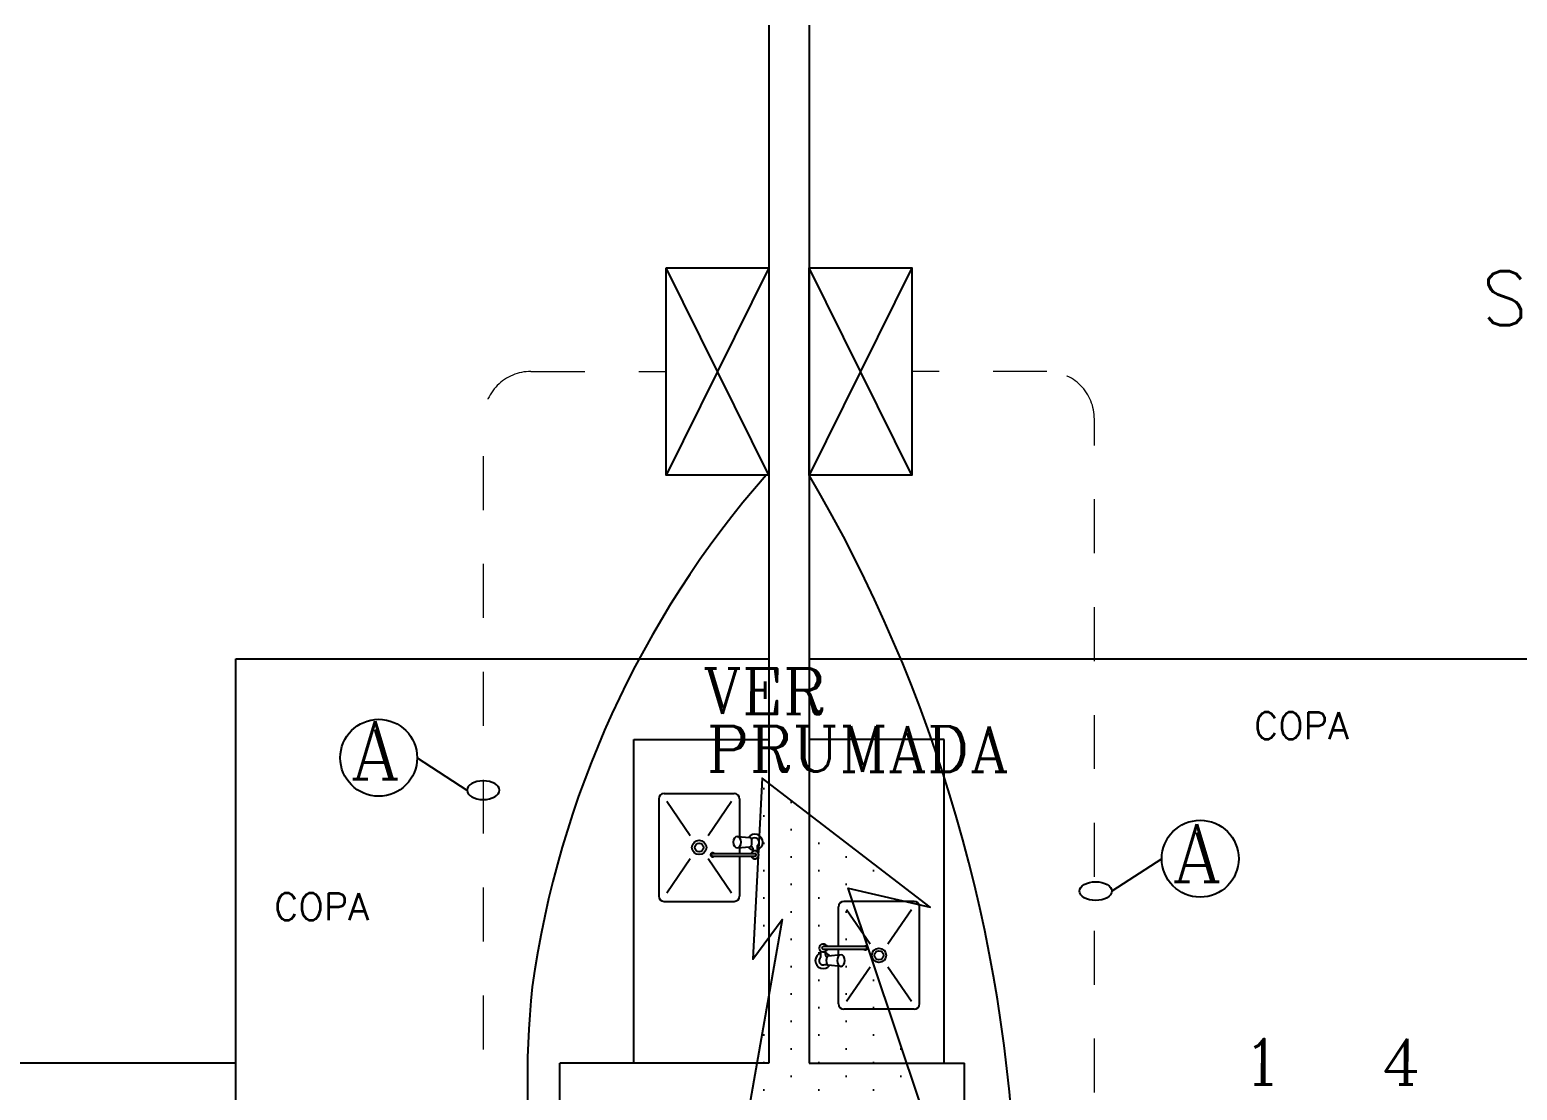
# Model space of a CAD drawing. Extents: x 544 to 914, y -40 to 56.
# Drawn here: x 574.699 to 577.456, y -1.874 to 0.092 of the extents above; entities that cross this region are included whole.
import ezdxf
from ezdxf.lldxf.tags import DXFTag

# ---------------------------------------------------------------- set-up
doc = ezdxf.new("R2010")
doc.units = 0
doc.header["$LTSCALE"] = 0.5
doc.header["$MEASUREMENT"] = 0
doc.linetypes.add('DASHDOT2', pattern=[0.5, 0.25, -0.125, 0, -0.125])
for name, color, linetype in [('A-01', 1, 'CONTINUOUS'), ('A-05', 5, 'CONTINUOUS'), ('CABOS', 5, 'CONTINUOUS'), ('COZINHA', 2, 'CONTINUOUS'), ('REDE-ESTRUTURADA', 3, 'CONTINUOUS'), ('SETAS', 1, 'CONTINUOUS'), ('TEL-TOMADA COAXIAL', 3, 'CONTINUOUS'), ('TEXTO', 7, 'CONTINUOUS'), ('TEXTO - TOMADAS', 250, 'CONTINUOUS'), ('TUBULACAO', 5, 'CONTINUOUS'), ('Título', 3, 'CONTINUOUS')]:
    doc.layers.add(name, color=color, linetype=linetype)
doc.styles.add('ROMANC', font='romanc.shx')
doc.styles.add('T20', font='simplex.shx', dxfattribs={"height": 0.1})
tags = doc.linetypes.add('HIDDEN2', pattern=[0.1875, 0.125, -0.0625]).pattern_tags.tags
tags[6:7] = [DXFTag(74, 4), DXFTag(75, 0), DXFTag(340, '0'), DXFTag(46, 1.0), DXFTag(50, 0.0), DXFTag(44, 0.0), DXFTag(45, 0.0)]
tags[4:5] = [DXFTag(74, 4), DXFTag(75, 0), DXFTag(340, '0'), DXFTag(46, 1.0), DXFTag(50, 0.0), DXFTag(44, 0.0), DXFTag(45, 0.0)]

msp = doc.modelspace()

# ---------------------------------------------------------------- hatches: boundary and pattern name
at = {"layer": 'TEL-TOMADA COAXIAL', "linetype": 'DASHDOT2', "ltscale": 0.06}
h = msp.add_hatch(dxfattribs=at)
h.set_pattern_fill('DOTS', color=256, scale=0.032, angle=270, style=0)
h.set_pattern_definition([(270, (329.019317, 414.10259), (0.0508, -0.0254), [0, -0.0508])])
h.paths.add_polyline_path([(576.0334, -1.9016), (576.3507, -1.9016), (576.2161, -1.4992), (576.3678, -1.5347), (576.0566, -1.2951), (576.0395, -1.6313), (576.0935, -1.5575)])

# ---------------------------------------------------------------- linework, layer by layer
at = {"layer": 'A-01', "color": 9}
for p, q in [((575.0814, -1.0739), (576.0689, -1.0739)), ((575.0814, -1.8239), (575.0814, -1.0739)), ((576.1439, -1.0739), (577.5314, -1.0739))]:
    msp.add_line(p, q, dxfattribs=at)
at = {"layer": 'A-05', "color": 4}
for p, q in [((576.0689, 0.1011), (576.0689, -1.8239)), ((576.1439, 0.1011), (576.1439, -1.8239)), ((575.0814, -1.8239), (574.0814, -1.8239)), ((575.0814, -1.9239), (575.0814, -1.8239)), ((576.0689, -1.8239), (575.6814, -1.8239)), ((575.6814, -2.0589), (575.6814, -1.8239)), ((576.1439, -1.8239), (576.4314, -1.8239)), ((576.4314, -2.0589), (576.4314, -1.8239))]:
    msp.add_line(p, q, dxfattribs=at)
at = {"layer": 'CABOS', "linetype": 'HIDDEN2', "ltscale": 2}
for centre, radius, start, end in [((577.4422, -1.9365), 1.8296, 138.8873, 172.0107), ((573.7293, -2.1487), 2.7986, 2.011, 30.375), ((577.2355, -1.853), 1.6141, 173.9246, 203.5957)]:
    msp.add_arc(centre, radius, start, end, dxfattribs=at)
at = {"layer": 'COZINHA', "color": 9}
for p, q in [((575.8189, -1.2239), (576.0689, -1.2239)), ((575.8189, -1.8239), (575.8189, -1.2239)), ((576.0689, -1.2239), (576.0689, -1.8239)), ((576.1439, -1.2239), (576.1439, -1.8239)), ((576.3939, -1.2239), (576.1439, -1.2239)), ((576.3939, -1.8239), (576.3939, -1.2239)), ((575.8648, -1.3339), (575.8648, -1.5139)), ((575.8748, -1.3239), (575.9648, -1.3239)), ((575.9233, -1.4026), (575.8798, -1.3389)), ((575.9998, -1.3389), (575.9563, -1.4026)), ((575.9648, -1.3239), (576.0048, -1.3239)), ((576.0148, -1.3339), (576.0148, -1.4039)), ((576.0101, -1.4035), (576.0337, -1.4056)), ((576.0101, -1.4247), (576.0337, -1.4226)), ((576.0148, -1.4243), (576.0148, -1.4354)), ((576.0393, -1.407), (576.0357, -1.407)), ((576.039, -1.4253), (576.039, -1.4312)), ((576.0475, -1.4208), (576.0475, -1.4316)), ((576.0511, -1.4141), (576.0511, -1.4141)), ((575.9233, -1.4452), (575.8798, -1.5089)), ((575.9998, -1.5089), (575.9563, -1.4452)), ((575.9646, -1.4349), (575.9702, -1.4349)), ((575.9646, -1.44), (575.9702, -1.44)), ((575.9702, -1.4349), (576.043, -1.4349)), ((575.9702, -1.44), (576.043, -1.44)), ((576.0148, -1.4396), (576.0148, -1.5139)), ((575.8748, -1.5239), (575.9648, -1.5239)), ((575.9648, -1.5239), (576.0048, -1.5239)), ((576.1981, -1.6082), (576.1981, -1.5339)), ((576.2481, -1.5239), (576.2081, -1.5239)), ((576.2131, -1.5389), (576.2566, -1.6026)), ((576.3381, -1.5239), (576.2481, -1.5239)), ((576.2896, -1.6026), (576.3331, -1.5389)), ((576.3481, -1.7139), (576.3481, -1.5339)), ((576.1654, -1.6271), (576.1654, -1.6162)), ((576.2427, -1.6078), (576.1699, -1.6078)), ((576.2427, -1.6129), (576.1699, -1.6129)), ((576.1739, -1.6225), (576.1739, -1.6166)), ((576.2028, -1.6231), (576.1792, -1.6252)), ((576.1981, -1.6235), (576.1981, -1.6124)), ((576.2482, -1.6078), (576.2427, -1.6078)), ((576.2482, -1.6129), (576.2427, -1.6129)), ((576.1618, -1.6337), (576.1618, -1.6337)), ((576.1736, -1.6408), (576.1772, -1.6408)), ((576.2028, -1.6443), (576.1792, -1.6422)), ((576.1981, -1.7139), (576.1981, -1.6439)), ((576.2131, -1.7089), (576.2566, -1.6452)), ((576.2896, -1.6452), (576.3331, -1.7089)), ((576.2481, -1.7239), (576.2081, -1.7239)), ((576.3381, -1.7239), (576.2481, -1.7239)), ((576.0689, -1.8239), (575.8189, -1.8239)), ((576.1439, -1.8239), (576.3939, -1.8239))]:
    msp.add_line(p, q, dxfattribs=at)
for points in [[(576.0101, -1.4035), (576.0075, -1.4042), (576.005, -1.4066), (576.0035, -1.4099), (576.0029, -1.4141), (576.0035, -1.4183), (576.005, -1.4216), (576.0075, -1.424), (576.0101, -1.4247), (576.0127, -1.424), (576.0153, -1.4216), (576.0168, -1.4183), (576.0174, -1.4141), (576.0168, -1.4099), (576.0153, -1.4066), (576.0127, -1.4042)], [(576.2028, -1.6443), (576.2054, -1.6436), (576.2079, -1.6412), (576.2094, -1.6379), (576.21, -1.6337), (576.2094, -1.6295), (576.2079, -1.6262), (576.2054, -1.6238), (576.2028, -1.6231), (576.2001, -1.6238), (576.1976, -1.6262), (576.1961, -1.6295), (576.1955, -1.6337), (576.1961, -1.6379), (576.1976, -1.6412), (576.2001, -1.6436)]]:
    msp.add_lwpolyline(points, close=True, dxfattribs=at)
for points in [[(576.0337, -1.4226), (576.035, -1.4221), (576.0365, -1.4201), (576.0373, -1.4175), (576.0376, -1.4141), (576.0373, -1.4106), (576.0365, -1.4081), (576.035, -1.4061), (576.0337, -1.4056)], [(576.1792, -1.6252), (576.1779, -1.6257), (576.1764, -1.6277), (576.1756, -1.6303), (576.1752, -1.6337), (576.1756, -1.6372), (576.1764, -1.6397), (576.1779, -1.6417), (576.1792, -1.6422)]]:
    msp.add_lwpolyline(points, dxfattribs=at)
for centre, radius in [((575.9398, -1.4239), 0.0133), ((575.9398, -1.4239), 0.00813), ((576.2731, -1.6239), 0.0133), ((576.2731, -1.6239), 0.00813)]:
    msp.add_circle(centre, radius, dxfattribs=at)
for centre, radius, start, end in [((575.8748, -1.3339), 0.01, 90, 180), ((576.0048, -1.3339), 0.01, 0, 90), ((576.043, -1.4141), 0.0148, 287.7432, 143.8295), ((576.043, -1.4141), 0.0148, 216.0013, 254.4627), ((576.0348, -1.4253), 0.00425, 0, 77.1715), ((576.043, -1.4375), 0.0074, 200.161, 159.839), ((576.043, -1.4141), 0.00804, 304.2625, 117.2633), ((575.9646, -1.4375), 0.00376, 42.6559, 317.3441), ((575.9646, -1.4375), 0.00255, 89.9935, 270.0065), ((576.043, -1.4375), 0.00255, 270.0037, 89.9963), ((575.8748, -1.5139), 0.01, 180, 270), ((576.0048, -1.5139), 0.01, 270, 0), ((576.2081, -1.5339), 0.01, 90, 180), ((576.3381, -1.5339), 0.01, 0, 90), ((576.1699, -1.6337), 0.0148, 107.7432, 323.8295), ((576.1699, -1.6103), 0.0074, 20.161, 339.839), ((576.1699, -1.6103), 0.00255, 90.0037, 269.9963), ((576.1699, -1.6337), 0.0148, 36.0013, 74.4627), ((576.1781, -1.6225), 0.00425, 180, 257.1715), ((576.2482, -1.6103), 0.00376, 222.6559, 137.3441), ((576.2482, -1.6103), 0.00255, 269.9935, 90.0065), ((576.1699, -1.6337), 0.00804, 124.2625, 297.2633), ((576.2081, -1.7139), 0.01, 180, 270), ((576.3381, -1.7139), 0.01, 270, 0)]:
    msp.add_arc(centre, radius, start, end, dxfattribs=at)
at = {"layer": 'REDE-ESTRUTURADA'}
for p, q in [((576.0688, -0.7335), (575.8786, -0.3492)), ((576.0688, -0.3492), (575.8787, -0.7335)), ((576.3338, -0.7335), (576.1436, -0.3492)), ((576.3338, -0.3492), (576.1438, -0.7335))]:
    msp.add_line(p, q, dxfattribs=at)
for points in [[(575.8786, -0.3492), (576.0688, -0.3492), (576.0688, -0.7335), (575.8786, -0.7335)], [(576.1436, -0.3492), (576.3338, -0.3492), (576.3338, -0.7335), (576.1436, -0.7335)]]:
    msp.add_lwpolyline(points, close=True, dxfattribs=at)
at = {"layer": 'SETAS', "color": 1}
for p, q in [((575.4172, -1.2576), (575.5095, -1.3177)), ((576.7971, -1.4447), (576.7048, -1.5048))]:
    msp.add_line(p, q, dxfattribs=at)
for centre in [(575.3459, -1.2576), (576.8684, -1.4447)]:
    msp.add_circle(centre, 0.0713, dxfattribs=at)
at = {"layer": 'SETAS', "color": 1, "extrusion": (0, 0, -1)}
msp.add_ellipse((575.5396, -1.3177), major_axis=(0.03, 0), ratio=0.577123, dxfattribs=at)
at = {"layer": 'SETAS', "color": 1}
msp.add_ellipse((576.6747, -1.5048), major_axis=(-0.03, 0), ratio=0.577123, dxfattribs=at)
at = {"layer": 'TEL-TOMADA COAXIAL', "ltscale": 0.03}
msp.add_lwpolyline([(576.3507, -1.9016), (576.2161, -1.4992), (576.3678, -1.5347), (576.0566, -1.2951), (576.0395, -1.6313), (576.0935, -1.5575), (576.0334, -1.9016)], dxfattribs=at)
at = {"layer": 'TUBULACAO', "linetype": 'DASHDOT2', "lineweight": 0, "ltscale": 0.03}
for p, q in [((575.628, -0.5413), (575.8786, -0.5413)), ((576.5844, -0.5413), (576.3338, -0.5413)), ((575.5403, -1.9982), (575.5403, -0.6297)), ((576.6722, -2.0783), (576.6722, -0.6297))]:
    msp.add_line(p, q, dxfattribs=at)
for centre, start, end in [((575.628, -0.6291), 90.0051, 180.4235), ((576.5844, -0.6291), 359.5765, 89.9949)]:
    msp.add_arc(centre, 0.0878, start, end, dxfattribs=at)

# ---------------------------------------------------------------- texts
at = {"layer": 'TEXTO', "color": 250, "style": 'ROMANC'}
for s, height, p in [('VER', 0.08429, (575.9467, -1.1762)), ('PRUMADA', 0.08429, (575.9536, -1.283)), ('1', 0.0843, (576.9474, -1.8632)), ('4', 0.0843, (577.2047, -1.8632))]:
    msp.add_text(s, height=height, rotation=359.922, dxfattribs=at).set_placement(p)
at = {"layer": 'TEXTO - TOMADAS', "style": 'ROMANC'}
for p in [(575.2935, -1.2971), (576.8163, -1.4879)]:
    msp.add_text('A', height=0.1071, dxfattribs=at).set_placement(p)
at = {"layer": 'Título', "color": 9, "style": 'T20'}
for s, height, p in [('SALA 401 A 1201', 0.1, (577.39, -0.4556)), ('COPA', 0.05, (576.968, -1.223)), ('COPA', 0.05, (575.152, -1.5587))]:
    msp.add_text(s, height=height, dxfattribs=at).set_placement(p)

doc.saveas('drawing.dxf')
